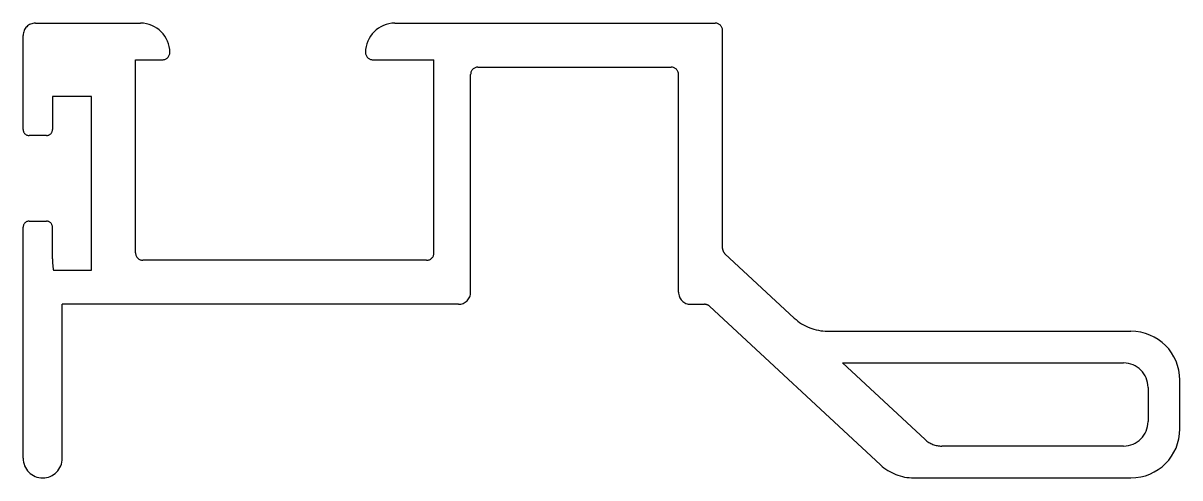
# Model space of a CAD drawing. Extents: x 2449.3 to 2496.6, y 1600.5 to 1619.1.
import ezdxf

# ---------------------------------------------------------------- set-up
doc = ezdxf.new("R2010")
doc.units = 0
doc.linetypes.add('CENTER', pattern=[50.8, 31.75, -6.35, 6.35, -6.35])
doc.layers.get('0').update_dxf_attribs({"linetype": 'CONTINUOUS'})

msp = doc.modelspace()

# ---------------------------------------------------------------- linework, layer by layer
at = {"linetype": 'CENTER'}
for p, q in [((2449.811, 1619.127), (2454.111, 1619.127)), ((2464.511, 1619.127), (2477.611, 1619.127)), ((2449.311, 1614.777), (2449.311, 1618.627)), ((2477.911, 1609.915), (2477.911, 1618.827)), ((2453.911, 1609.727), (2453.911, 1617.627)), ((2453.911, 1617.627), (2455.011, 1617.627)), ((2463.611, 1617.627), (2466.111, 1617.627)), ((2466.111, 1609.727), (2466.111, 1617.627)), ((2467.911, 1617.327), (2475.811, 1617.327)), ((2467.611, 1608.127), (2467.611, 1617.027)), ((2476.111, 1608.127), (2476.111, 1617.027)), ((2450.511, 1616.127), (2450.511, 1614.777)), ((2452.111, 1616.127), (2450.511, 1616.127)), ((2452.111, 1609.027), (2452.111, 1616.127)), ((2450.261, 1614.527), (2449.561, 1614.527)), ((2449.311, 1601.327), (2449.311, 1610.777)), ((2449.561, 1611.027), (2450.261, 1611.027)), ((2450.511, 1609.484), (2450.511, 1610.777)), ((2480.844, 1607.062), (2478.007, 1609.696)), ((2465.811, 1609.427), (2454.211, 1609.427)), ((2450.549, 1609.027), (2452.111, 1609.027)), ((2450.911, 1601.327), (2450.911, 1607.627)), ((2467.111, 1607.627), (2450.911, 1607.627)), ((2476.611, 1607.627), (2477.178, 1607.627)), ((2484.367, 1601.062), (2477.382, 1607.547)), ((2482.205, 1606.527), (2494.611, 1606.527)), ((2486.194, 1602.095), (2482.82, 1605.227)), ((2482.82, 1605.227), (2494.311, 1605.227)), ((2496.611, 1602.527), (2496.611, 1604.527)), ((2495.311, 1604.227), (2495.311, 1602.827)), ((2494.311, 1601.827), (2486.874, 1601.827)), ((2485.728, 1600.527), (2494.611, 1600.527))]:
    msp.add_line(p, q, dxfattribs=at)
for centre, radius, start, end in [((2449.811, 1618.627), 0.5, 90, 180), ((2454.111, 1617.927), 1.2, 0, 90), ((2464.511, 1617.927), 1.2, 90, 180), ((2477.611, 1618.827), 0.3, 0, 90), ((2455.011, 1617.927), 0.3, 270, 0), ((2463.611, 1617.927), 0.3, 180, 270), ((2467.911, 1617.027), 0.3, 90, 180), ((2475.811, 1617.027), 0.3, 0, 90), ((2449.561, 1614.777), 0.25, 180, 270), ((2450.261, 1614.777), 0.25, 270, 0), ((2449.561, 1610.777), 0.25, 90, 180), ((2450.261, 1610.777), 0.25, 0, 90), ((2454.211, 1609.727), 0.3, 180, 270), ((2465.811, 1609.727), 0.3, 270, 0), ((2478.211, 1609.915), 0.3, 180, 227.1231), ((2453.311, 1609.484), 2.8, 180, 189.3905), ((2467.111, 1608.127), 0.5, 270, 0), ((2476.611, 1608.127), 0.5, 180, 270), ((2477.178, 1607.327), 0.3, 47.1231, 90), ((2482.205, 1608.527), 2, 227.1231, 270), ((2494.611, 1604.527), 2, 0, 90), ((2494.311, 1604.227), 1, 0, 90), ((2494.311, 1602.827), 1, 270, 0), ((2494.611, 1602.527), 2, 270, 0), ((2486.874, 1602.827), 1, 227.1231, 270), ((2450.111, 1601.327), 0.8, 180, 270), ((2450.111, 1601.327), 0.8, 270, 0), ((2485.728, 1602.527), 2, 227.1231, 270)]:
    msp.add_arc(centre, radius, start, end, dxfattribs=at)

doc.saveas('drawing.dxf')
